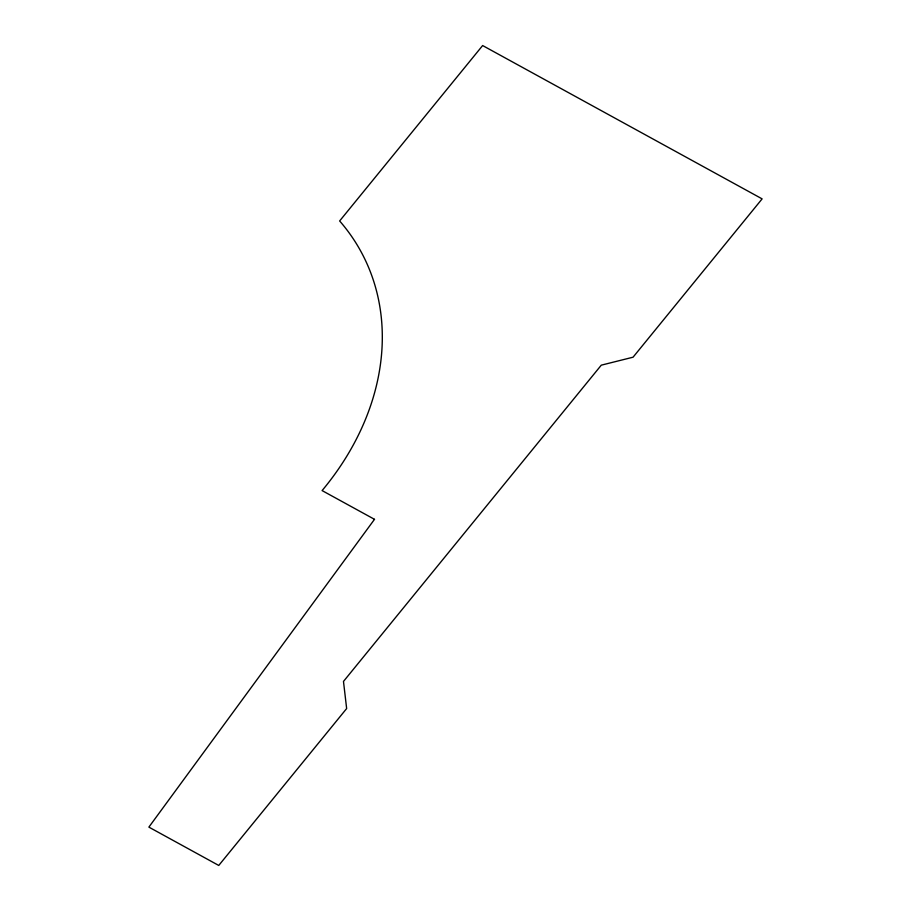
<?xml version="1.0" encoding="UTF-8"?>
<svg xmlns="http://www.w3.org/2000/svg" width="911" height="911" viewBox="0 0 911 911"><rect width="100%" height="100%" fill="white"/><g stroke="black" fill="none" stroke-linecap="round" stroke-linejoin="round"><path stroke-width="1.37" d="M374.501 519.327L148.88 827.12L218.754 865.45L346.647 708.553L343.481 681.428L601.283 365.163L633.054 357.203L762.12 198.871L482.636 45.55L339.644 220.963A267.196 213.675 -28.3 0 1 322.095 490.585L374.501 519.327"/></g></svg>
